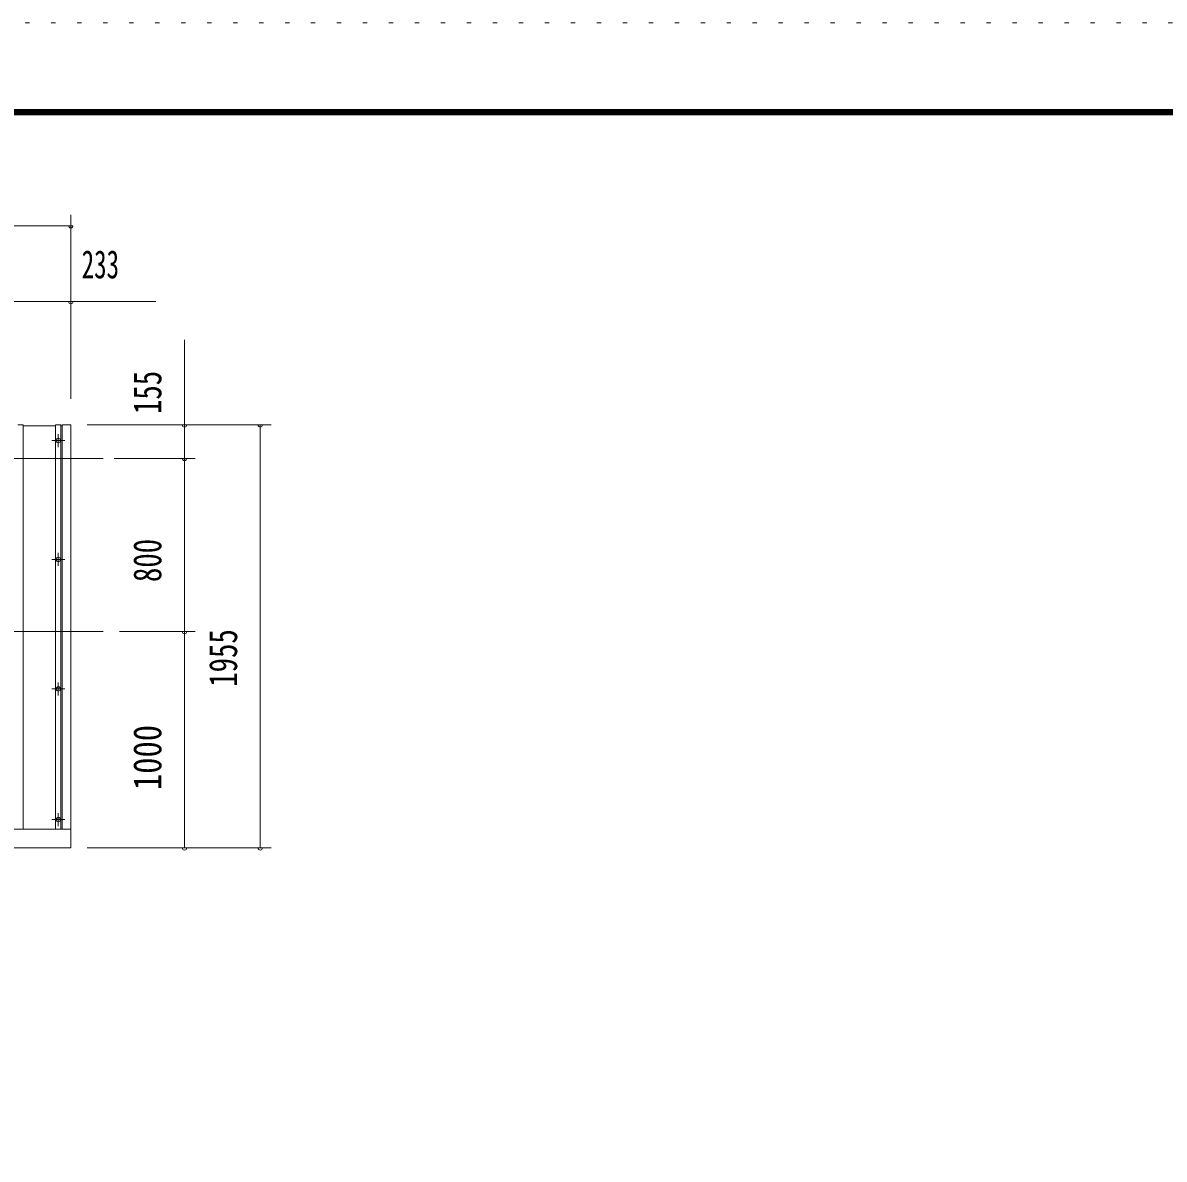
# Model space of a CAD drawing. Units: millimetres, scale not verified. Extents: x -23352 to 23352, y -10500 to 10500.
# Drawn here: x 4001 to 9273, y 5250 to 10500 of the extents above; entities that cross this region are included whole.
import ezdxf
from ezdxf.enums import TextEntityAlignment as Align

# ---------------------------------------------------------------- set-up
doc = ezdxf.new("R2010")
doc.units = ezdxf.units.MM
doc.header["$LTSCALE"] = 40
doc.linetypes.add('USER3', pattern=[24, 12, -5, 2, -5])
doc.linetypes.add('USER4', pattern=[3, 0.5, -2.5])
for name, color, linetype, lineweight in [('0-2_1-0BOLD', 7, 'Continuous', 18), ('0-3_1-2CENTER', 3, 'USER3', 18), ('0-4_1-4THIN', 4, 'Continuous', 18), ('0-5_1-5DIM', 3, 'Continuous', 18), ('0-C_F-F', 5, 'Continuous', 18), ('0-D_F-E_J_ADD', 5, 'USER4', 18)]:
    doc.layers.add(name, color=color, linetype=linetype, lineweight=lineweight)
doc.styles.add('ＭＳ ゴシック', font='')
doc.styles.get('ＭＳ ゴシック').set_extended_font_data('MS Gothic')

msp = doc.modelspace()

# ---------------------------------------------------------------- linework, layer by layer
at = {"layer": '0-2_1-0BOLD'}
for p, q in [((4222.54, 8642.67), (4182.54, 8642.67)), ((4182.54, 8642.67), (4182.54, 6774.16)), ((4222.54, 6687.67), (4222.54, 8642.67)), ((4222.54, 6774.16), (-3593.45, 6774.16)), ((-3593.45, 6687.67), (4222.54, 6687.67))]:
    msp.add_line(p, q, dxfattribs=at)
for centre in [(4164.55, 8570.29), (4164.55, 8020.59), (4164.55, 7422.81), (4164.55, 6819.1)]:
    msp.add_circle(centre, 10, dxfattribs=at)
at = {"layer": '0-3_1-2CENTER'}
for p, q in [((4164.55, 8600.28), (4164.55, 8540.28)), ((4134.55, 8570.29), (4194.55, 8570.29)), ((-3743.45, 8487.67), (4372.55, 8487.67)), ((4194.55, 8020.59), (4134.55, 8020.59)), ((4164.55, 7990.59), (4164.55, 8050.59)), ((-3743.45, 7687.67), (4372.55, 7687.67)), ((4164.55, 7452.81), (4164.55, 7392.8)), ((4194.55, 7422.81), (4134.55, 7422.81)), ((4194.55, 6819.1), (4134.55, 6819.1)), ((4164.55, 6789.1), (4164.55, 6849.1))]:
    msp.add_line(p, q, dxfattribs=at)
at = {"layer": '0-4_1-4THIN'}
for p, q in [((4002.05, 8642.67), (3977.05, 8642.67)), ((4002.05, 6774.16), (4002.05, 8642.67)), ((4002.05, 6774.16), (4002.05, 8642.67)), ((4002.05, 8638.43), (4152.05, 8638.43)), ((4152.05, 8642.67), (4152.05, 6774.16)), ((4177.05, 8642.67), (4152.05, 8642.67)), ((4177.05, 6774.16), (4177.05, 8642.67)), ((4177.05, 8638.43), (4182.54, 8638.43))]:
    msp.add_line(p, q, dxfattribs=at)
at = {"layer": '0-5_1-5DIM'}
for p, q in [((4222.55, 8762.48), (4222.55, 9612.48)), ((4232.55, 9562.48), (4212.55, 9562.48)), ((4615.05, 9212.48), (-3985.94, 9212.48)), ((4232.55, 9212.48), (4212.55, 9212.48)), ((4747.55, 8642.67), (4747.55, 9035.17)), ((5147.55, 8642.67), (4297.55, 8642.67)), ((4757.55, 8642.67), (4737.55, 8642.67)), ((4747.55, 8487.67), (4747.55, 8642.67)), ((5107.55, 8642.67), (5087.55, 8642.67)), ((4797.55, 8487.67), (4422.55, 8487.67)), ((4757.55, 8487.67), (4737.55, 8487.67)), ((4747.55, 7687.67), (4747.55, 8487.67)), ((4447.55, 7687.67), (4797.55, 7687.67)), ((4757.55, 7687.67), (4737.55, 7687.67)), ((4747.55, 6687.67), (4747.55, 7687.67)), ((4297.55, 6687.67), (5147.55, 6687.67)), ((4757.55, 6687.67), (4737.55, 6687.67)), ((5107.55, 6687.67), (5087.55, 6687.67))]:
    msp.add_line(p, q, dxfattribs=at)
for points in [[(4222.55, 9562.48), (-3593.44, 9562.48), (4222.55, 9562.48)], [(5097.55, 6687.67), (5097.55, 8642.67), (5097.55, 6687.67)]]:
    msp.add_lwpolyline(points, dxfattribs=at)
for centre in [(4222.55, 9562.48), (4222.55, 9212.48), (4747.55, 8642.67), (5097.55, 8642.67), (4747.55, 8487.67), (4747.55, 7687.67), (4747.55, 6687.67), (5097.55, 6687.67)]:
    msp.add_arc(centre, 10, 180, 0, dxfattribs=at)
at = {"layer": '0-C_F-F'}
for points in [[(-5848.13, 10100), (-5848.13, -10000), (22851.87, -10000), (22851.87, 10100)], [(-5845.63, 10097.5), (22849.37, 10097.5), (22849.37, -9997.5), (-5845.63, -9997.5)], [(-5843.13, 10095), (-5843.13, -9995), (22846.87, -9995), (22846.87, 10095)], [(-5840.63, 10092.5), (22844.37, 10092.5), (22844.37, -9992.5), (-5840.63, -9992.5)], [(-5838.13, 10090), (22841.87, 10090), (22841.87, -9990), (-5838.13, -9990)], [(-5835.63, 10087.5), (22839.37, 10087.5), (22839.37, -9987.5), (-5835.63, -9987.5)], [(-5833.13, 10085), (22836.87, 10085), (22836.87, -9985), (-5833.13, -9985)], [(-5830.63, 10082.5), (-5830.63, -9982.5), (22834.37, -9982.5), (22834.37, 10082.5)], [(-5828.13, 10080), (-5828.13, -9980), (22831.87, -9980), (22831.87, 10080)], [(-5825.63, 10077.5), (-5825.63, -9977.5), (22829.37, -9977.5), (22829.37, 10077.5)], [(-5823.13, 10075), (22826.87, 10075), (22826.87, -9975), (-5823.13, -9975)]]:
    msp.add_lwpolyline(points, close=True, dxfattribs=at)
at = {"layer": '0-D_F-E_J_ADD'}
msp.add_lwpolyline([(-6348.13, 10500), (-6348.13, -10500), (23351.87, -10500), (23351.87, 10500)], close=True, dxfattribs=at)

# ---------------------------------------------------------------- texts
at = {"layer": '0-5_1-5DIM', "color": 7, "style": 'ＭＳ ゴシック', "width": 0.65}
msp.add_text('233', height=130.2, dxfattribs=at).set_placement((4272.55, 9280.25), align=Align.BOTTOM_LEFT)
at = {"layer": '0-5_1-5DIM', "color": 7, "style": 'ＭＳ ゴシック'}
for s, width, p in [('155', 0.75, (4679.78, 8692.67)), ('800', 0.75, (4679.78, 7916.42)), ('1955', 0.75, (5029.78, 7432.67)), ('1000', 0.85, (4679.78, 6955.17))]:
    msp.add_text(s, height=130.2, rotation=90, dxfattribs=dict(at, width=width)).set_placement(p, align=Align.BOTTOM_LEFT)

doc.saveas('drawing.dxf')
